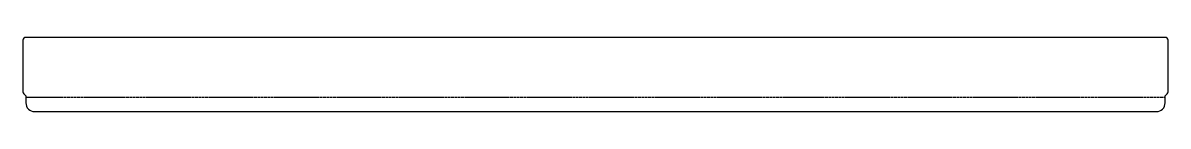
# Model space of a CAD drawing. Header units: millimetres. Extents: x -980 to 980, y -77 to 50.
import ezdxf

# ---------------------------------------------------------------- set-up
doc = ezdxf.new("R2010")
doc.units = ezdxf.units.MM
doc.linetypes.add('HIDDEN', pattern=[1.905, 1.27, -0.635])

msp = doc.modelspace()

# ---------------------------------------------------------------- linework, layer by layer
at = {"color": 7, "linetype": 'Continuous', "lineweight": 25}
for p, q in [((-980, 45), (-980, -42.9)), ((975, 50), (-975, 50)), ((980, -42.9), (980, 45)), ((-978.5, -46.5), (-975, -50)), ((-975, -50), (-975, -61.9)), ((975, -50), (978.5, -46.5)), ((975, -61.9), (975, -50)), ((-960, -76.9), (960, -76.9))]:
    msp.add_line(p, q, dxfattribs=at)
at = {"color": 7, "linetype": 'HIDDEN'}
msp.add_line((-975, -52), (975, -52), dxfattribs=at)
at = {"color": 7, "linetype": 'Continuous', "lineweight": 25}
for centre, radius, start, end in [((-975, 45), 5, 90, 180), ((975, 45), 5, 0, 90), ((-975, -42.9), 5, 180, 225), ((975, -42.9), 5, 315, 360), ((-960, -61.9), 15, 180, 270), ((960, -61.9), 15, 270, 0)]:
    msp.add_arc(centre, radius, start, end, dxfattribs=at)

doc.saveas('drawing.dxf')
